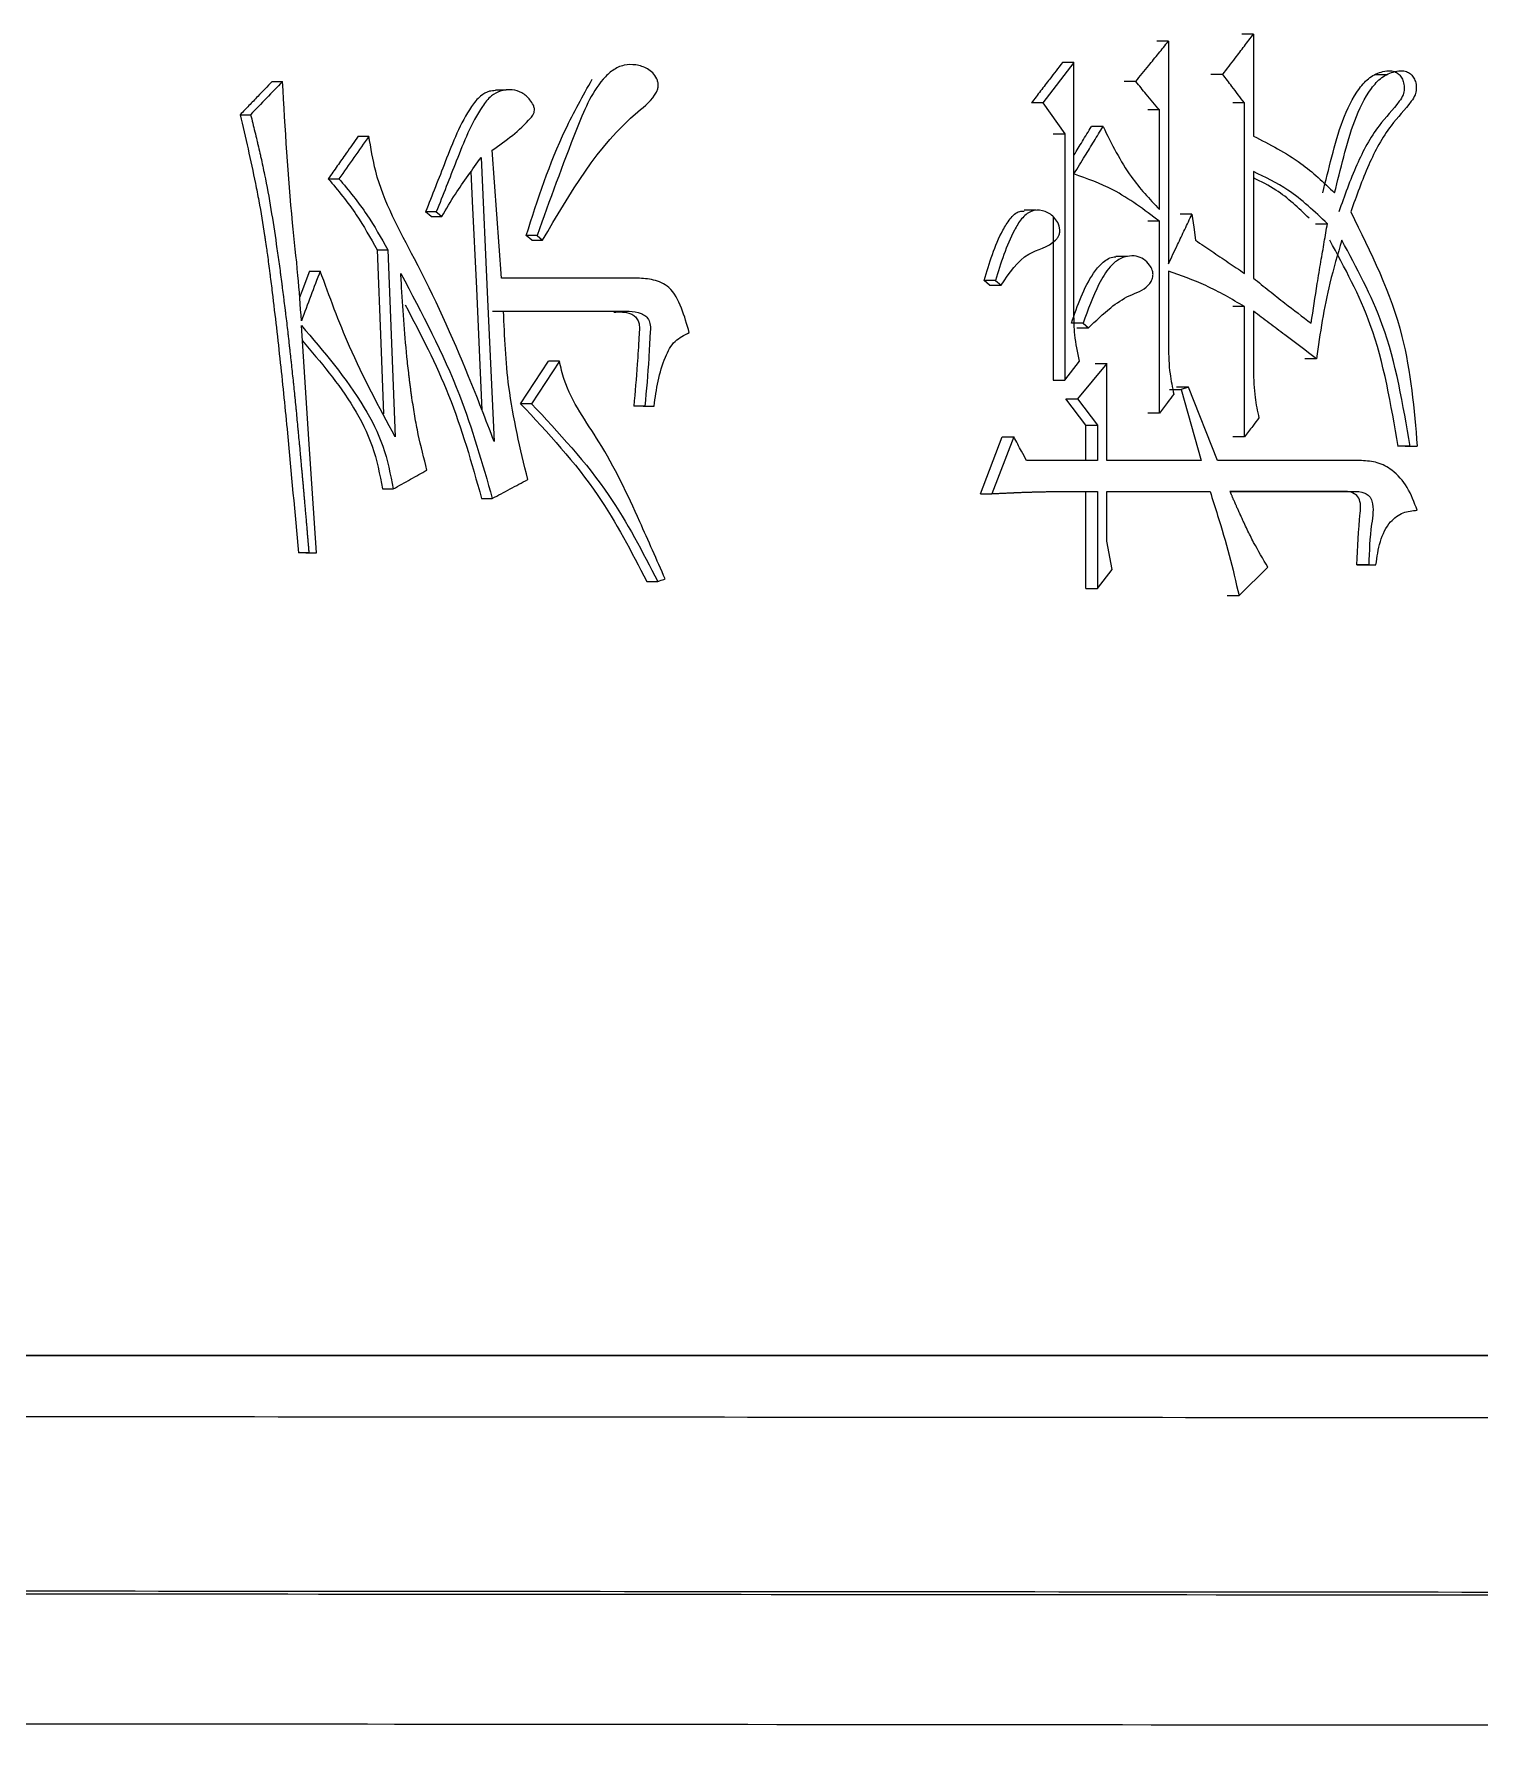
# Model space of a CAD drawing. Header units: millimetres. Extents: x 2371 to 4515, y 843 to 2359.
# Drawn here: x 3261.54 to 3268.14, y 1064.14 to 1071.95 of the extents above; entities that cross this region are included whole.
import ezdxf

# ---------------------------------------------------------------- set-up
doc = ezdxf.new("R2010")
doc.units = ezdxf.units.MM

msp = doc.modelspace()

# ---------------------------------------------------------------- linework, layer by layer
at = {"color": 7, "linetype": 'Continuous', "lineweight": 25}
for p, q in [((3266.7135, 1071.9128), (3266.6601, 1071.9128)), ((3266.7135, 1071.9128), (3266.7135, 1070.896)), ((3267.1018, 1071.9453), (3267.048, 1071.9453)), ((3267.1018, 1071.9453), (3267.1018, 1071.48)), ((3266.2822, 1071.8155), (3266.1408, 1071.6316)), ((3266.2822, 1071.8155), (3266.2293, 1071.8155)), ((3266.2822, 1071.307), (3266.2822, 1071.8155)), ((3262.6214, 1071.7289), (3262.6695, 1071.7289)), ((3266.5644, 1071.7289), (3266.5112, 1071.7289)), ((3266.9615, 1071.7614), (3266.9078, 1071.7614)), ((3267.7096, 1071.7602), (3267.6546, 1071.7602)), ((3263.6907, 1071.6902), (3263.6409, 1071.6902)), ((3262.4756, 1071.5774), (3262.5236, 1071.5774)), ((3266.1408, 1071.6316), (3266.0881, 1071.6316)), ((3266.1408, 1071.6316), (3266.2406, 1071.4909)), ((3266.6721, 1071.5991), (3266.6188, 1071.5991)), ((3266.6721, 1071.1448), (3266.6721, 1071.5991)), ((3267.0606, 1071.6316), (3267.0068, 1071.6316)), ((3267.0606, 1070.8527), (3267.0606, 1071.6316)), ((3266.1878, 1071.4909), (3266.2406, 1071.4909)), ((3266.2406, 1071.4909), (3266.2406, 1070.3659)), ((3266.4151, 1071.5234), (3266.3621, 1071.5234)), ((3263.0149, 1071.4801), (3263.0636, 1071.4801)), ((3263.6694, 1070.8311), (3263.6268, 1071.4152)), ((3262.8782, 1071.2854), (3262.9267, 1071.2854)), ((3266.2822, 1070.6688), (3266.2822, 1071.3069)), ((3267.1018, 1071.3179), (3267.1018, 1070.8311)), ((3263.3712, 1071.1339), (3263.3221, 1071.1339)), ((3263.3477, 1071.1123), (3263.3221, 1071.1339)), ((3263.3477, 1071.1123), (3263.3968, 1071.1123)), ((3266.1083, 1071.1413), (3266.0553, 1071.1413)), ((3266.1878, 1071.1115), (3266.1878, 1070.3659)), ((3266.8211, 1071.1232), (3266.7675, 1071.1231)), ((3263.831, 1071.0258), (3263.7813, 1071.0258)), ((3263.8068, 1071.0041), (3263.7813, 1071.0258)), ((3263.831, 1071.0258), (3263.8565, 1071.0041)), ((3266.6721, 1071.0906), (3266.6188, 1071.0906)), ((3266.6721, 1070.2145), (3266.6721, 1071.0906)), ((3267.3851, 1071.0799), (3267.4394, 1071.0799)), ((3263.1004, 1070.9609), (3263.1491, 1070.9609)), ((3263.1491, 1070.9609), (3263.1833, 1070.1064)), ((3263.8068, 1071.0041), (3263.8565, 1071.0041)), ((3262.7926, 1070.8634), (3262.841, 1070.8634)), ((3266.5265, 1070.9306), (3266.473, 1070.9306)), ((3266.7135, 1070.8635), (3266.7135, 1070.5174)), ((3264.289, 1070.8311), (3263.6694, 1070.8311)), ((3265.8968, 1070.7986), (3265.8718, 1070.8203)), ((3265.8968, 1070.7986), (3265.9492, 1070.7986)), ((3265.9241, 1070.8203), (3265.9492, 1070.7986)), ((3263.6284, 1070.6796), (3264.1457, 1070.6796)), ((3263.6779, 1070.6796), (3264.1958, 1070.6796)), ((3264.1457, 1070.6796), (3264.1958, 1070.6796)), ((3267.0606, 1070.7013), (3267.0068, 1070.7013)), ((3267.0606, 1070.1063), (3267.0606, 1070.7013)), ((3267.1018, 1070.6796), (3267.1018, 1070.4092)), ((3266.2957, 1070.604), (3266.3486, 1070.604)), ((3263.7558, 1070.2577), (3263.883, 1070.4522)), ((3263.9328, 1070.4522), (3263.8055, 1070.2577)), ((3263.9328, 1070.4522), (3263.883, 1070.4522)), ((3266.2406, 1070.3659), (3266.3071, 1070.4525)), ((3266.4317, 1070.4417), (3266.2988, 1070.2794)), ((3266.3787, 1070.4417), (3266.4317, 1070.4417)), ((3266.4317, 1069.9981), (3266.4317, 1070.4417)), ((3267.39, 1070.4633), (3267.3358, 1070.4633)), ((3266.1878, 1070.3659), (3266.2406, 1070.3659)), ((3266.718, 1070.3227), (3266.7714, 1070.3227)), ((3266.8045, 1070.3335), (3266.751, 1070.3335)), ((3266.8045, 1070.3335), (3266.7714, 1070.3227)), ((3266.7714, 1070.3227), (3266.8624, 1069.9982)), ((3266.9368, 1069.9982), (3266.8045, 1070.3335)), ((3263.8055, 1070.2577), (3263.7558, 1070.2577)), ((3264.3228, 1070.2469), (3264.2725, 1070.2469)), ((3264.3148, 1070.2469), (3264.2725, 1070.2469)), ((3264.3148, 1070.2469), (3264.3651, 1070.2469)), ((3266.2459, 1070.2794), (3266.2988, 1070.2794)), ((3266.3372, 1070.1604), (3266.2459, 1070.2794)), ((3266.2988, 1070.2794), (3266.3902, 1070.1604)), ((3266.3372, 1070.1604), (3266.3902, 1070.1604)), ((3266.3372, 1069.9981), (3266.3372, 1070.1604)), ((3266.3902, 1070.1604), (3266.3902, 1069.9981)), ((3266.6721, 1070.2145), (3266.6188, 1070.2145)), ((3265.8551, 1069.8467), (3265.955, 1070.1063)), ((3266.0075, 1070.1063), (3265.9075, 1069.8467)), ((3265.955, 1070.1063), (3266.0075, 1070.1063)), ((3267.0606, 1070.1063), (3267.0068, 1070.1063)), ((3267.8166, 1070.0631), (3267.7617, 1070.0631)), ((3267.7946, 1070.0631), (3267.8493, 1070.0631)), ((3267.8166, 1070.0631), (3267.8493, 1070.0631)), ((3266.3902, 1069.9981), (3266.0658, 1069.9981)), ((3266.8624, 1069.9982), (3266.4317, 1069.9981)), ((3267.5954, 1069.9982), (3266.9368, 1069.9982)), ((3263.126, 1069.8683), (3263.1748, 1069.8683)), ((3265.8551, 1069.8467), (3265.9075, 1069.8467)), ((3266.3372, 1069.414), (3266.3372, 1069.8575)), ((3266.3902, 1069.8575), (3266.3902, 1069.414)), ((3266.4317, 1069.8575), (3266.9037, 1069.8575)), ((3266.4317, 1069.6304), (3266.4317, 1069.8575)), ((3266.8501, 1069.8575), (3266.9037, 1069.8575)), ((3266.9946, 1069.8575), (3267.5544, 1069.8575)), ((3267.4999, 1069.8575), (3266.9946, 1069.8575)), ((3267.5001, 1069.8575), (3267.5546, 1069.8575)), ((3263.5775, 1069.8251), (3263.6269, 1069.8251)), ((3266.4566, 1069.5006), (3266.4317, 1069.6304)), ((3262.7896, 1069.5762), (3262.7413, 1069.5762)), ((3262.7756, 1069.5762), (3262.7413, 1069.5762)), ((3262.7756, 1069.5762), (3262.8239, 1069.5762)), ((3266.3902, 1069.414), (3266.4566, 1069.5006)), ((3267.0358, 1069.3816), (3267.1678, 1069.5114)), ((3267.6282, 1069.5222), (3267.5737, 1069.5222)), ((3267.6065, 1069.5222), (3267.661, 1069.5222)), ((3267.6282, 1069.5222), (3267.661, 1069.5222)), ((3264.3316, 1069.4464), (3264.382, 1069.4464)), ((3266.9821, 1069.3816), (3267.0358, 1069.3816))]:
    msp.add_line(p, q, dxfattribs=at)
at = {"color": 7, "linetype": 'Continuous', "lineweight": 25, "flags": 128}
for points in [[(3263.5757, 1071.3827), (3263.6055, 1070.7339), (3263.6353, 1070.085)], [(3263.5294, 1071.3179), (3263.5356, 1071.183), (3263.5539, 1070.7836), (3263.5699, 1070.4343), (3263.5794, 1070.2278)], [(3263.3712, 1071.1339), (3263.384, 1071.1231), (3263.3968, 1071.1123)], [(3266.8211, 1071.1232), (3266.8293, 1071.0637), (3266.8376, 1071.0042)], [(3263.1004, 1070.9609), (3263.1174, 1070.5336), (3263.1303, 1070.2117)], [(3262.7926, 1070.8634), (3262.7577, 1070.7706), (3262.7471, 1070.7427)], [(3265.9241, 1070.8203), (3265.9044, 1070.8203), (3265.8881, 1070.8203), (3265.8718, 1070.8203)], [(3266.3237, 1070.6256), (3266.3044, 1070.6256), (3266.2876, 1070.6256), (3266.2708, 1070.6256)], [(3266.3237, 1070.6256), (3266.3362, 1070.6148), (3266.3486, 1070.604)], [(3262.8239, 1069.5762), (3262.7896, 1070.0955), (3262.7553, 1070.6147)], [(3266.3372, 1069.414), (3266.3504, 1069.414), (3266.3637, 1069.414), (3266.3902, 1069.414)]]:
    msp.add_lwpolyline(points, dxfattribs=at)
at = {"color": 7, "linetype": 'Continuous', "lineweight": 25}
for points, knots in [([(3266.5644, 1071.7289), (3266.5841, 1071.7532), (3266.6188, 1071.796), (3266.6685, 1071.8573), (3266.6985, 1071.8943), (3266.7135, 1071.9128)], [0, 0, 0, 0, 0.396526, 0.698263, 1, 1, 1, 1]), ([(3266.9615, 1071.7614), (3266.9806, 1071.7863), (3267.0135, 1071.8295), (3267.0603, 1071.8908), (3267.088, 1071.9271), (3267.1018, 1071.9453)], [0, 0, 0, 0, 0.407195, 0.703597, 1, 1, 1, 1]), ([(3263.8565, 1071.0041), (3263.9818, 1071.2199), (3264.1286, 1071.4726), (3264.3607, 1071.6456), (3264.3827, 1071.6948), (3264.3854, 1071.7109), (3264.3833, 1071.7271), (3264.3757, 1071.7476), (3264.3602, 1071.7697), (3264.3281, 1071.7933), (3264.2831, 1071.8074), (3264.2274, 1071.8069), (3264.1748, 1071.7828), (3264.0861, 1071.696), (3263.9766, 1071.4299), (3263.8889, 1071.1867), (3263.831, 1071.0258)], [0, 0, 0, 0, 0.369973, 0.433396, 0.441379, 0.448953, 0.456564, 0.46449, 0.480827, 0.49655, 0.526966, 0.55702, 0.587567, 0.618801, 0.747888, 1, 1, 1, 1]), ([(3266.2293, 1071.8155), (3266.2102, 1071.7905), (3266.177, 1071.7473), (3266.13, 1071.686), (3266.1021, 1071.6497), (3266.0881, 1071.6316)], [0, 0, 0, 0, 0.407433, 0.703716, 1, 1, 1, 1]), ([(3262.6214, 1071.7289), (3262.5996, 1071.7062), (3262.5644, 1071.6696), (3262.5158, 1071.6192), (3262.489, 1071.5913), (3262.4756, 1071.5774)], [0, 0, 0, 0, 0.449138, 0.724569, 1, 1, 1, 1]), ([(3262.6695, 1071.7289), (3262.6452, 1071.7036), (3262.5966, 1071.6532), (3262.5479, 1071.6027), (3262.5236, 1071.5774)], [0, 0, 0, 0, 0.5, 1, 1, 1, 1]), ([(3262.7553, 1070.6363), (3262.7505, 1070.7055), (3262.74, 1070.8552), (3262.6985, 1071.2179), (3262.6817, 1071.5137), (3262.6695, 1071.7289)], [0, 0, 0, 0, 0.189811, 0.410522, 1, 1, 1, 1]), ([(3263.7813, 1071.0258), (3263.8347, 1071.1909), (3263.9155, 1071.4405), (3264.0404, 1071.6638), (3264.0827, 1071.7393)], [0, 0, 0, 0, 0.6614, 1, 1, 1, 1]), ([(3266.6721, 1071.5991), (3266.6621, 1071.6111), (3266.6422, 1071.6352), (3266.6063, 1071.6784), (3266.5804, 1071.7097), (3266.5644, 1071.7289)], [0, 0, 0, 0, 0.277776, 0.555554, 1, 1, 1, 1]), ([(3267.0606, 1071.6316), (3267.0511, 1071.644), (3267.032, 1071.669), (3266.999, 1071.7123), (3266.9755, 1071.7431), (3266.9615, 1071.7614)], [0, 0, 0, 0, 0.2884326, 0.5768652, 1, 1, 1, 1]), ([(3267.4179, 1071.2205), (3267.4315, 1071.2751), (3267.4726, 1071.4399), (3267.5283, 1071.6352), (3267.6309, 1071.7515), (3267.6829, 1071.7742), (3267.7237, 1071.7795), (3267.7494, 1071.7745), (3267.7676, 1071.7626), (3267.7802, 1071.745), (3267.7888, 1071.7221), (3267.7918, 1071.6951), (3267.7854, 1071.6647), (3267.7464, 1071.6066), (3267.6585, 1071.5194), (3267.5664, 1071.3448), (3267.5172, 1071.2062), (3267.4916, 1071.1339)], [0, 0, 0, 0, 0.113914, 0.343514, 0.39365, 0.444093, 0.471622, 0.490424, 0.505143, 0.519852, 0.535775, 0.554403, 0.572991, 0.596467, 0.700314, 0.843728, 1, 1, 1, 1]), ([(3267.4722, 1071.2205), (3267.4859, 1071.2751), (3267.527, 1071.4398), (3267.5828, 1071.6352), (3267.6856, 1071.7515), (3267.7377, 1071.7742), (3267.7785, 1071.7795), (3267.8043, 1071.7745), (3267.8225, 1071.7626), (3267.8351, 1071.7449), (3267.8437, 1071.7221), (3267.8467, 1071.695), (3267.8402, 1071.6646), (3267.8012, 1071.6065), (3267.7132, 1071.5194), (3267.6209, 1071.3448), (3267.5717, 1071.2061), (3267.5461, 1071.1339)], [0, 0, 0, 0, 0.113866, 0.34337, 0.39359, 0.444116, 0.471653, 0.490478, 0.50521, 0.519932, 0.535866, 0.554481, 0.573032, 0.596509, 0.70042, 0.843829, 1, 1, 1, 1]), ([(3263.6412, 1071.6875), (3263.6318, 1071.6871), (3263.6077, 1071.6859), (3263.5673, 1071.662), (3263.4882, 1071.5602), (3263.4165, 1071.3727), (3263.3521, 1071.2098), (3263.3221, 1071.1339)], [0, 0, 0, 0, 0.046767, 0.120081, 0.219008, 0.636057, 1, 1, 1, 1]), ([(3263.6268, 1071.4152), (3263.689, 1071.4592), (3263.7563, 1071.5068), (3263.8133, 1071.5764), (3263.819, 1071.5914), (3263.8195, 1071.6063), (3263.8131, 1071.6256), (3263.795, 1071.6521), (3263.7632, 1071.6803), (3263.7148, 1071.6943), (3263.666, 1071.6887), (3263.617, 1071.663), (3263.5383, 1071.5604), (3263.4662, 1071.3742), (3263.4016, 1071.211), (3263.3712, 1071.1339)], [0, 0, 0, 0, 0.213502, 0.231462, 0.243028, 0.25469, 0.268683, 0.294821, 0.340397, 0.384399, 0.438731, 0.48193, 0.539954, 0.7829, 1, 1, 1, 1]), ([(3262.4756, 1071.5774), (3262.4877, 1071.5253), (3262.5119, 1071.421), (3262.5403, 1071.2901), (3262.5661, 1071.1584), (3262.5804, 1071.0723), (3262.5913, 1070.9991), (3262.5951, 1070.9725), (3262.5998, 1070.9392), (3262.6043, 1070.9059), (3262.6086, 1070.8726), (3262.6146, 1070.8258), (3262.6254, 1070.7391), (3262.6412, 1070.6054), (3262.6649, 1070.3913), (3262.6995, 1070.0484), (3262.7251, 1069.7587), (3262.7413, 1069.5762)], [0, 0, 0, 0, 0.079845, 0.159695, 0.199619, 0.27948, 0.28946, 0.309422, 0.319402, 0.339364, 0.359325, 0.369306, 0.409228, 0.489074, 0.56892, 0.728614, 1, 1, 1, 1]), ([(3262.5236, 1071.5774), (3262.53, 1071.5515), (3262.5395, 1071.5125), (3262.5505, 1071.467), (3262.5582, 1071.4345), (3262.5643, 1071.4084), (3262.5746, 1071.3627), (3262.6042, 1071.2251), (3262.6275, 1071.0789), (3262.6465, 1070.9457), (3262.6521, 1070.9058), (3262.6567, 1070.8724), (3262.6612, 1070.8391), (3262.6647, 1070.8125), (3262.669, 1070.7791), (3262.6724, 1070.7524), (3262.6766, 1070.719), (3262.6799, 1070.6923), (3262.684, 1070.6589), (3262.688, 1070.6255), (3262.6919, 1070.5921), (3262.6957, 1070.5587), (3262.6988, 1070.5319), (3262.7025, 1070.4985), (3262.7055, 1070.4717), (3262.7091, 1070.4383), (3262.7127, 1070.4048), (3262.7162, 1070.3714), (3262.7197, 1070.3379), (3262.7225, 1070.3111), (3262.7258, 1070.2776), (3262.7285, 1070.2508), (3262.7318, 1070.2173), (3262.7351, 1070.1838), (3262.7383, 1070.1503), (3262.7415, 1070.1168), (3262.744, 1070.0899), (3262.7472, 1070.0564), (3262.7497, 1070.0296), (3262.7527, 1069.9961), (3262.7552, 1069.9692), (3262.7573, 1069.9458), (3262.7588, 1069.929), (3262.7603, 1069.9122), (3262.7618, 1069.8955), (3262.7633, 1069.8787), (3262.7645, 1069.8653), (3262.766, 1069.8485), (3262.7672, 1069.8351), (3262.7686, 1069.8183), (3262.7701, 1069.8015), (3262.7716, 1069.7848), (3262.773, 1069.768), (3262.7742, 1069.7546), (3262.7757, 1069.7378), (3262.7768, 1069.7244), (3262.778, 1069.7109), (3262.7789, 1069.7009), (3262.7797, 1069.6908), (3262.7805, 1069.6824), (3262.7812, 1069.674), (3262.7819, 1069.6657), (3262.7826, 1069.6573), (3262.7834, 1069.6489), (3262.7839, 1069.6422), (3262.7847, 1069.6338), (3262.7852, 1069.6271), (3262.786, 1069.6187), (3262.7867, 1069.6103), (3262.7874, 1069.6019), (3262.7881, 1069.5937), (3262.7888, 1069.5857), (3262.7893, 1069.5794), (3262.7896, 1069.5762)], [0, 0, 0, 0, 0.039919, 0.059879, 0.069858, 0.089818, 0.099798, 0.139719, 0.299508, 0.319468, 0.339427, 0.359387, 0.369367, 0.389326, 0.399306, 0.419265, 0.429245, 0.449205, 0.459184, 0.479144, 0.499103, 0.509083, 0.529043, 0.539022, 0.558982, 0.568962, 0.588921, 0.608881, 0.61886, 0.63882, 0.648799, 0.668759, 0.678739, 0.698698, 0.718658, 0.728637, 0.748597, 0.758577, 0.778536, 0.788516, 0.808475, 0.818455, 0.823445, 0.833425, 0.843404, 0.848394, 0.858374, 0.863364, 0.873344, 0.878333, 0.888313, 0.898293, 0.903283, 0.913263, 0.918252, 0.928232, 0.933222, 0.938212, 0.943202, 0.948192, 0.950687, 0.955676, 0.960666, 0.963161, 0.968151, 0.970646, 0.975636, 0.978131, 0.983121, 0.988111, 0.990605, 0.995303, 1, 1, 1, 1]), ([(3266.2821, 1071.307), (3266.2989, 1071.3342), (3266.3294, 1071.3839), (3266.3738, 1071.4561), (3266.4013, 1071.501), (3266.4151, 1071.5234)], [0, 0, 0, 0, 0.377948, 0.688974, 1, 1, 1, 1]), ([(3266.2822, 1071.3931), (3266.295, 1071.4141), (3266.3217, 1071.4575), (3266.3483, 1071.501), (3266.3621, 1071.5234)], [0, 0, 0, 0, 0.483308, 1, 1, 1, 1]), ([(3266.4151, 1071.5234), (3266.4545, 1071.4439), (3266.5246, 1071.3025), (3266.6272, 1071.1928), (3266.6721, 1071.1448)], [0, 0, 0, 0, 0.562196, 1, 1, 1, 1]), ([(3263.0149, 1071.4801), (3262.9965, 1071.4538), (3262.9645, 1071.4082), (3262.9189, 1071.3434), (3262.8918, 1071.3047), (3262.8782, 1071.2854)], [0, 0, 0, 0, 0.404436, 0.702218, 1, 1, 1, 1]), ([(3263.0636, 1071.4801), (3263.0408, 1071.4476), (3262.9952, 1071.3827), (3262.9495, 1071.3178), (3262.9267, 1071.2854)], [0, 0, 0, 0, 0.5, 1, 1, 1, 1]), ([(3263.6353, 1070.085), (3263.5971, 1070.1846), (3263.4877, 1070.4697), (3263.3025, 1070.8757), (3263.1047, 1071.224), (3263.0723, 1071.4258), (3263.0636, 1071.4801)], [0, 0, 0, 0, 0.2109888, 0.6039309, 0.8934821, 1, 1, 1, 1]), ([(3267.1018, 1071.48), (3267.1759, 1071.4425), (3267.3092, 1071.375), (3267.4221, 1071.2679), (3267.4722, 1071.2204)], [0, 0, 0, 0, 0.556253, 1, 1, 1, 1]), ([(3263.3968, 1071.1123), (3263.4168, 1071.147), (3263.4541, 1071.2115), (3263.5162, 1071.2997), (3263.5559, 1071.3551), (3263.5757, 1071.3827)], [0, 0, 0, 0, 0.3670274, 0.6834212, 1, 1, 1, 1]), ([(3262.8782, 1071.2854), (3262.9225, 1071.2318), (3263.0054, 1071.1314), (3263.0702, 1071.0151), (3263.1004, 1070.9609)], [0, 0, 0, 0, 0.534152, 1, 1, 1, 1]), ([(3262.9267, 1071.2854), (3262.971, 1071.2318), (3263.054, 1071.1314), (3263.1189, 1071.0151), (3263.1491, 1070.9609)], [0, 0, 0, 0, 0.534115, 1, 1, 1, 1]), ([(3266.6721, 1071.0906), (3266.6033, 1071.1428), (3266.4814, 1071.2354), (3266.3426, 1071.2852), (3266.2822, 1071.3069)], [0, 0, 0, 0, 0.564258, 1, 1, 1, 1]), ([(3267.4394, 1071.0799), (3267.3811, 1071.1352), (3267.2778, 1071.2332), (3267.1553, 1071.2922), (3267.1018, 1071.3179)], [0, 0, 0, 0, 0.563785, 1, 1, 1, 1]), ([(3267.3562, 1071.1044), (3267.3075, 1071.1512), (3267.2294, 1071.2263), (3267.1367, 1071.2717), (3267.1018, 1071.2887)], [0, 0, 0, 0, 0.623667, 1, 1, 1, 1]), ([(3265.8718, 1070.8203), (3265.8959, 1070.9004), (3265.9262, 1071.0011), (3265.9882, 1071.1015), (3266.0233, 1071.1377), (3266.048, 1071.1372), (3266.055, 1071.1371)], [0, 0, 0, 0, 0.6257746, 0.7857745, 0.9395829, 1, 1, 1, 1]), ([(3265.9492, 1070.7986), (3265.9866, 1070.8545), (3266.0527, 1070.9533), (3266.1693, 1070.9716), (3266.2085, 1071.0156), (3266.2156, 1071.0291), (3266.2183, 1071.0449), (3266.2159, 1071.0669), (3266.206, 1071.0924), (3266.1801, 1071.1224), (3266.1392, 1071.1434), (3266.0847, 1071.1417), (3266.0406, 1071.1027), (3265.9788, 1070.9997), (3265.9484, 1070.8998), (3265.9241, 1070.8203)], [0, 0, 0, 0, 0.207477, 0.366822, 0.383118, 0.39879, 0.41441, 0.430881, 0.46509, 0.497024, 0.558703, 0.619218, 0.681584, 0.746434, 1, 1, 1, 1]), ([(3266.7135, 1070.896), (3266.7274, 1070.9254), (3266.7523, 1070.9779), (3266.7882, 1071.0536), (3266.8101, 1071.1), (3266.8211, 1071.1232)], [0, 0, 0, 0, 0.387874, 0.693937, 1, 1, 1, 1]), ([(3267.546, 1071.1339), (3267.6375, 1070.9493), (3267.8023, 1070.6168), (3267.8349, 1070.2336), (3267.8493, 1070.0631)], [0, 0, 0, 0, 0.554855, 1, 1, 1, 1]), ([(3267.3654, 1070.6256), (3267.3743, 1070.6859), (3267.3882, 1070.7797), (3267.4091, 1070.9031), (3267.4246, 1070.9942), (3267.4346, 1071.0521), (3267.4394, 1071.0799)], [0, 0, 0, 0, 0.397437, 0.617017, 0.815711, 1, 1, 1, 1]), ([(3266.8376, 1071.0042), (3266.8623, 1070.9874), (3266.9118, 1070.9538), (3266.9861, 1070.9033), (3267.0358, 1070.8696), (3267.0606, 1070.8527)], [0, 0, 0, 0, 0.331513, 0.665756, 1, 1, 1, 1]), ([(3267.5051, 1071.0041), (3267.486, 1070.9394), (3267.4505, 1070.8192), (3267.4137, 1070.6378), (3267.3979, 1070.5216), (3267.39, 1070.4633)], [0, 0, 0, 0, 0.368096, 0.683267, 1, 1, 1, 1]), ([(3267.7617, 1070.063), (3267.73, 1070.2534), (3267.6738, 1070.5905), (3267.5183, 1070.8787), (3267.4506, 1071.0041)], [0, 0, 0, 0, 0.56483, 1, 1, 1, 1]), ([(3267.8166, 1070.063), (3267.7848, 1070.2535), (3267.7285, 1070.5906), (3267.5728, 1070.8787), (3267.5051, 1071.0041)], [0, 0, 0, 0, 0.564773, 1, 1, 1, 1]), ([(3262.841, 1070.8634), (3262.8267, 1070.8255), (3262.7982, 1070.7499), (3262.7696, 1070.6742), (3262.7553, 1070.6363)], [0, 0, 0, 0, 0.5, 1, 1, 1, 1]), ([(3263.1833, 1070.1064), (3263.1104, 1070.2421), (3262.9798, 1070.4848), (3262.8835, 1070.7475), (3262.841, 1070.8634)], [0, 0, 0, 0, 0.558985, 1, 1, 1, 1]), ([(3266.2708, 1070.6256), (3266.2985, 1070.7066), (3266.3331, 1070.8082), (3266.4084, 1070.9009), (3266.4458, 1070.9269), (3266.4684, 1070.9279), (3266.4732, 1070.9281)], [0, 0, 0, 0, 0.639268, 0.801158, 0.95821, 1, 1, 1, 1]), ([(3266.3486, 1070.604), (3266.3818, 1070.6359), (3266.44, 1070.6919), (3266.532, 1070.7557), (3266.605, 1070.7751), (3266.6347, 1070.8155), (3266.6423, 1070.8341), (3266.6438, 1070.8525), (3266.6393, 1070.8716), (3266.6257, 1070.8952), (3266.6014, 1070.9192), (3266.5655, 1070.9341), (3266.5255, 1070.9328), (3266.4835, 1070.9169), (3266.4357, 1070.8759), (3266.3793, 1070.7765), (3266.346, 1070.6859), (3266.3237, 1070.6256)], [0, 0, 0, 0, 0.148754, 0.260728, 0.372296, 0.394322, 0.416456, 0.432197, 0.447933, 0.473769, 0.515229, 0.556405, 0.603707, 0.651901, 0.70837, 0.805731, 1, 1, 1, 1]), ([(3267.0606, 1070.7013), (3267.0317, 1070.7182), (3266.9738, 1070.7522), (3266.8596, 1070.8114), (3266.771, 1070.843), (3266.7135, 1070.8635)], [0, 0, 0, 0, 0.2594794, 0.5190273, 1, 1, 1, 1]), ([(3263.209, 1070.8527), (3263.3053, 1070.6711), (3263.4779, 1070.346), (3263.5813, 1069.9847), (3263.6269, 1069.8251)], [0, 0, 0, 0, 0.558287, 1, 1, 1, 1]), ([(3263.3285, 1069.9549), (3263.3145, 1070.009), (3263.2935, 1070.0901), (3263.2728, 1070.2004), (3263.2636, 1070.2594), (3263.2585, 1070.2942), (3263.2573, 1070.3029), (3263.256, 1070.3116), (3263.2548, 1070.3203), (3263.2534, 1070.3307), (3263.252, 1070.3412), (3263.2507, 1070.3516), (3263.2496, 1070.3604), (3263.248, 1070.3726), (3263.2437, 1070.4092), (3263.2277, 1070.5562), (3263.2176, 1070.7113), (3263.2098, 1070.8383), (3263.209, 1070.8527)], [0, 0, 0, 0, 0.185843, 0.278745, 0.371654, 0.383266, 0.394877, 0.400683, 0.412294, 0.423905, 0.435517, 0.447128, 0.458739, 0.464545, 0.487768, 0.580663, 0.952366, 1, 1, 1, 1]), ([(3264.5258, 1070.5823), (3264.5152, 1070.6198), (3264.4944, 1070.6938), (3264.445, 1070.7916), (3264.3635, 1070.8273), (3264.3138, 1070.8298), (3264.289, 1070.8311)], [0, 0, 0, 0, 0.292586, 0.576009, 0.788989, 1, 1, 1, 1]), ([(3267.1018, 1070.8311), (3267.1256, 1070.8118), (3267.1731, 1070.7734), (3267.2607, 1070.7042), (3267.3251, 1070.6558), (3267.3654, 1070.6256)], [0, 0, 0, 0, 0.273449, 0.546904, 1, 1, 1, 1]), ([(3263.2288, 1070.7097), (3263.2996, 1070.5744), (3263.4458, 1070.2952), (3263.5327, 1069.9851), (3263.5775, 1069.8251)], [0, 0, 0, 0, 0.4841503, 1, 1, 1, 1]), ([(3263.7885, 1069.9116), (3263.7547, 1070.0519), (3263.6942, 1070.3037), (3263.6829, 1070.5643), (3263.6779, 1070.6796)], [0, 0, 0, 0, 0.5575045, 1, 1, 1, 1]), ([(3264.1809, 1070.6761), (3264.2075, 1070.6772), (3264.2409, 1070.6786), (3264.2773, 1070.6589), (3264.2904, 1070.642), (3264.2985, 1070.6196), (3264.2983, 1070.5928), (3264.2945, 1070.5318), (3264.2878, 1070.4157), (3264.2783, 1070.3106), (3264.2725, 1070.2469)], [0, 0, 0, 0, 0.169449, 0.212676, 0.256423, 0.294115, 0.346559, 0.405106, 0.639507, 1, 1, 1, 1]), ([(3264.1958, 1070.6796), (3264.2336, 1070.6814), (3264.2792, 1070.6835), (3264.3284, 1070.659), (3264.3441, 1070.6371), (3264.35, 1070.609), (3264.3449, 1070.5516), (3264.3406, 1070.4307), (3264.3299, 1070.3198), (3264.3228, 1070.2469)], [0, 0, 0, 0, 0.223755, 0.270136, 0.317505, 0.366522, 0.417299, 0.617412, 1, 1, 1, 1]), ([(3266.3071, 1070.4525), (3266.2988, 1070.4922), (3266.2841, 1070.5634), (3266.2827, 1070.6365), (3266.2822, 1070.6688)], [0, 0, 0, 0, 0.558836, 1, 1, 1, 1]), ([(3267.39, 1070.4633), (3267.3417, 1070.4996), (3267.2695, 1070.5539), (3267.1734, 1070.626), (3267.1257, 1070.6618), (3267.1018, 1070.6796)], [0, 0, 0, 0, 0.503826, 0.751913, 1, 1, 1, 1]), ([(3262.7553, 1070.6147), (3262.8575, 1070.4958), (3263.0008, 1070.329), (3263.1357, 1070.0667), (3263.1617, 1069.9346), (3263.1748, 1069.8683)], [0, 0, 0, 0, 0.552374, 0.77511, 1, 1, 1, 1]), ([(3264.3651, 1070.2469), (3264.3761, 1070.3235), (3264.3913, 1070.4293), (3264.456, 1070.5485), (3264.5029, 1070.5712), (3264.5258, 1070.5823)], [0, 0, 0, 0, 0.572733, 0.791395, 1, 1, 1, 1]), ([(3262.7599, 1070.5455), (3262.8428, 1070.4482), (3262.9667, 1070.3029), (3263.0868, 1070.0665), (3263.1129, 1069.9346), (3263.126, 1069.8683)], [0, 0, 0, 0, 0.501488, 0.749519, 1, 1, 1, 1]), ([(3266.7135, 1070.5174), (3266.7145, 1070.4763), (3266.7163, 1070.4031), (3266.7316, 1070.3322), (3266.7383, 1070.301)], [0, 0, 0, 0, 0.5610721, 1, 1, 1, 1]), ([(3264.4159, 1069.4573), (3264.3776, 1069.5447), (3264.284, 1069.7582), (3264.1394, 1070.0667), (3263.9724, 1070.2861), (3263.9396, 1070.4237), (3263.9328, 1070.4522)], [0, 0, 0, 0, 0.257127, 0.627551, 0.922763, 1, 1, 1, 1]), ([(3267.1018, 1070.4092), (3267.1028, 1070.3681), (3267.1046, 1070.2949), (3267.1199, 1070.224), (3267.1266, 1070.1929)], [0, 0, 0, 0, 0.561072, 1, 1, 1, 1]), ([(3263.7558, 1070.2577), (3263.8805, 1070.1245), (3264.1053, 1069.8842), (3264.2619, 1069.5813), (3264.3316, 1069.4464)], [0, 0, 0, 0, 0.554524, 1, 1, 1, 1]), ([(3263.8055, 1070.2577), (3263.9303, 1070.1245), (3264.1554, 1069.8843), (3264.3122, 1069.5813), (3264.382, 1069.4464)], [0, 0, 0, 0, 0.554583, 1, 1, 1, 1]), ([(3264.3228, 1070.2469), (3264.3276, 1070.2469), (3264.3355, 1070.2469), (3264.3465, 1070.2469), (3264.3558, 1070.2469), (3264.362, 1070.2469), (3264.3651, 1070.2469)], [0, 0, 0, 0, 0.34, 0.56, 0.78, 1, 1, 1, 1]), ([(3266.7383, 1070.301), (3266.7289, 1070.2887), (3266.7131, 1070.2681), (3266.6911, 1070.2392), (3266.6784, 1070.2227), (3266.6721, 1070.2145)], [0, 0, 0, 0, 0.428361, 0.714181, 1, 1, 1, 1]), ([(3267.1266, 1070.1929), (3267.1171, 1070.1805), (3267.1014, 1070.1599), (3267.0795, 1070.1311), (3267.0669, 1070.1146), (3267.0606, 1070.1063)], [0, 0, 0, 0, 0.428361, 0.714181, 1, 1, 1, 1]), ([(3266.0658, 1069.9981), (3266.0583, 1070.0122), (3266.0447, 1070.0373), (3266.0253, 1070.0734), (3266.0134, 1070.0953), (3266.0075, 1070.1063)], [0, 0, 0, 0, 0.39045, 0.695224, 1, 1, 1, 1]), ([(3263.1748, 1069.8683), (3263.188, 1069.8757), (3263.2143, 1069.8906), (3263.2656, 1069.9194), (3263.3036, 1069.9408), (3263.3285, 1069.9549)], [0, 0, 0, 0, 0.257188, 0.514375, 1, 1, 1, 1]), ([(3267.8494, 1069.771), (3267.8359, 1069.8071), (3267.8092, 1069.8781), (3267.743, 1069.9536), (3267.6682, 1069.9932), (3267.6196, 1069.9965), (3267.5954, 1069.9982)], [0, 0, 0, 0, 0.291064, 0.572494, 0.787521, 1, 1, 1, 1]), ([(3265.9075, 1069.8467), (3265.9106, 1069.8469), (3265.9167, 1069.8472), (3265.926, 1069.8476), (3265.9353, 1069.8481), (3265.943, 1069.8484), (3265.9507, 1069.8488), (3265.9569, 1069.8491), (3265.9646, 1069.8495), (3265.9723, 1069.8498), (3265.9816, 1069.8503), (3265.9893, 1069.8506), (3265.997, 1069.851), (3266.0032, 1069.8513), (3266.0109, 1069.8516), (3266.0171, 1069.8519), (3266.0248, 1069.8522), (3266.0325, 1069.8525), (3266.0418, 1069.8529), (3266.0495, 1069.8531), (3266.0572, 1069.8534), (3266.0634, 1069.8536), (3266.0711, 1069.8539), (3266.0788, 1069.8542), (3266.0865, 1069.8544), (3266.0943, 1069.8546), (3266.102, 1069.8549), (3266.1097, 1069.8551), (3266.1174, 1069.8553), (3266.1236, 1069.8554), (3266.1313, 1069.8556), (3266.139, 1069.8558), (3266.1467, 1069.8559), (3266.1544, 1069.8561), (3266.1621, 1069.8562), (3266.1698, 1069.8563), (3266.1775, 1069.8564), (3266.1837, 1069.8565), (3266.1914, 1069.8566), (3266.1991, 1069.8567), (3266.2068, 1069.8568), (3266.2145, 1069.8569), (3266.2223, 1069.857), (3266.23, 1069.8571), (3266.2377, 1069.8571), (3266.2454, 1069.8572), (3266.2531, 1069.8572), (3266.2608, 1069.8573), (3266.2669, 1069.8573), (3266.2746, 1069.8573), (3266.2824, 1069.8574), (3266.2901, 1069.8574), (3266.2978, 1069.8574), (3266.3055, 1069.8574), (3266.3132, 1069.8575), (3266.3209, 1069.8575), (3266.327, 1069.8575), (3266.3347, 1069.8575), (3266.3424, 1069.8575), (3266.3501, 1069.8575), (3266.3578, 1069.8575), (3266.3655, 1069.8575), (3266.3732, 1069.8575), (3266.3814, 1069.8575), (3266.3866, 1069.8575), (3266.3902, 1069.8575)], [0, 0, 0, 0, 0.019168, 0.038335, 0.057502, 0.07667, 0.086254, 0.105421, 0.115005, 0.134172, 0.15334, 0.172507, 0.182091, 0.201259, 0.210842, 0.23001, 0.239594, 0.258761, 0.277929, 0.297096, 0.30668, 0.325847, 0.335431, 0.354599, 0.373766, 0.38335, 0.402517, 0.421685, 0.431268, 0.450436, 0.46002, 0.479187, 0.498355, 0.507938, 0.527106, 0.546273, 0.555857, 0.575025, 0.584608, 0.603776, 0.622943, 0.632527, 0.651695, 0.670862, 0.680446, 0.699613, 0.718781, 0.728365, 0.747532, 0.757116, 0.776283, 0.795451, 0.805034, 0.824202, 0.843369, 0.852953, 0.872121, 0.881704, 0.900872, 0.920039, 0.929623, 0.948791, 0.967958, 0.977542, 1, 1, 1, 1]), ([(3266.9037, 1069.8575), (3266.9153, 1069.8208), (3266.9458, 1069.7243), (3266.9928, 1069.5666), (3267.0215, 1069.4433), (3267.0358, 1069.3816)], [0, 0, 0, 0, 0.234581, 0.616855, 1, 1, 1, 1]), ([(3267.1678, 1069.5114), (3267.1454, 1069.5486), (3267.1117, 1069.6045), (3267.0779, 1069.6737), (3267.0613, 1069.7085), (3267.0537, 1069.7248), (3267.0497, 1069.7336), (3267.0474, 1069.7386), (3267.0445, 1069.7449), (3267.0422, 1069.7499), (3267.0394, 1069.7562), (3267.0371, 1069.7612), (3267.0348, 1069.7663), (3267.0326, 1069.7713), (3267.0303, 1069.7764), (3267.0275, 1069.7827), (3267.0253, 1069.7877), (3267.0225, 1069.794), (3267.0202, 1069.7991), (3267.0174, 1069.8054), (3267.0152, 1069.8105), (3267.0124, 1069.8168), (3267.0102, 1069.8219), (3267.0074, 1069.8282), (3267.0052, 1069.8333), (3267.0024, 1069.8396), (3267.0002, 1069.8447), (3266.9974, 1069.8511), (3266.9957, 1069.8549), (3266.9946, 1069.8575)], [0, 0, 0, 0, 0.340494, 0.510588, 0.595628, 0.638147, 0.648777, 0.670037, 0.680666, 0.701926, 0.712556, 0.733815, 0.744445, 0.755075, 0.776334, 0.786964, 0.808224, 0.818854, 0.840113, 0.850743, 0.872003, 0.882632, 0.903892, 0.914522, 0.935781, 0.946411, 0.967671, 0.9783, 1, 1, 1, 1]), ([(3267.5736, 1069.5222), (3267.5774, 1069.6012), (3267.5817, 1069.6921), (3267.5924, 1069.7934), (3267.5851, 1069.8279), (3267.5521, 1069.8579), (3267.5214, 1069.8577), (3267.4999, 1069.8575)], [0, 0, 0, 0, 0.575027, 0.661027, 0.741894, 0.819512, 1, 1, 1, 1]), ([(3267.5544, 1069.8575), (3267.5735, 1069.8572), (3267.6003, 1069.8567), (3267.6319, 1069.8376), (3267.6546, 1069.7893), (3267.6336, 1069.679), (3267.6303, 1069.5835), (3267.6282, 1069.5222)], [0, 0, 0, 0, 0.1639717, 0.2288935, 0.2960625, 0.5477733, 1, 1, 1, 1]), ([(3267.661, 1069.5222), (3267.6659, 1069.5582), (3267.6754, 1069.629), (3267.718, 1069.7174), (3267.7833, 1069.7652), (3267.8275, 1069.7691), (3267.8494, 1069.771)], [0, 0, 0, 0, 0.2926241, 0.5766901, 0.7904269, 1, 1, 1, 1]), ([(3262.7896, 1069.5762), (3262.7935, 1069.5762), (3262.7999, 1069.5762), (3262.8088, 1069.5762), (3262.8164, 1069.5762), (3262.8214, 1069.5762), (3262.8239, 1069.5762)], [0, 0, 0, 0, 0.34, 0.56, 0.78, 1, 1, 1, 1]), ([(3264.382, 1069.4464), (3264.3849, 1069.4474), (3264.392, 1069.4496), (3264.4033, 1069.4532), (3264.4117, 1069.4559), (3264.4159, 1069.4573)], [0, 0, 0, 0, 0.253292, 0.626617, 1, 1, 1, 1]), ([(3267.5736, 1069.5222), (3267.5797, 1069.5222), (3267.5907, 1069.5222), (3267.6016, 1069.5222), (3267.6064, 1069.5222)], [0, 0, 0, 0, 0.56, 1, 1, 1, 1]), ([(3278.5501, 1065.9111), (3277.8129, 1065.9111), (3276.1589, 1065.9111), (3272.3092, 1065.9111), (3268.0695, 1065.9111), (3262.4688, 1065.911), (3256.617, 1065.911), (3250.4856, 1065.9109), (3244.0902, 1065.9108), (3240.0964, 1065.9108), (3237.3921, 1065.9107)], [0, 0, 0, 0, 0.067523, 0.151508, 0.319648, 0.403633, 0.571771, 0.739907, 0.823891, 1, 1, 1, 1]), ([(3237.5003, 1065.9108), (3238.1467, 1065.9108), (3241.382, 1065.9108), (3247.1339, 1065.9109), (3253.3335, 1065.9109), (3259.343, 1065.911), (3263.9824, 1065.911), (3269.5196, 1065.9111), (3273.728, 1065.9111), (3278.6625, 1065.9111), (3283.2602, 1065.9112), (3287.3553, 1065.9112), (3291.0369, 1065.9113), (3293.6454, 1065.9113), (3296.4554, 1065.9114), (3298.3258, 1065.9114), (3300.354, 1065.9115), (3301.1103, 1065.9116), (3301.639, 1065.9117)], [0, 0, 0, 0, 0.020124, 0.100733, 0.181328, 0.221587, 0.302184, 0.342442, 0.423039, 0.463298, 0.543894, 0.624491, 0.664749, 0.745346, 0.785604, 0.8662, 0.906458, 1, 1, 1, 1]), ([(3212.3232, 1065.64), (3214.7178, 1065.6407), (3219.5231, 1065.642), (3226.8473, 1065.6428), (3232.7915, 1065.6427), (3237.3236, 1065.6422), (3240.4566, 1065.6417), (3243.5728, 1065.6409), (3246.6665, 1065.64), (3249.732, 1065.6389), (3252.7635, 1065.6376), (3257.0175, 1065.6355), (3262.5579, 1065.6321), (3269.3018, 1065.627), (3276.0294, 1065.6203), (3281.7503, 1065.6129), (3286.4709, 1065.6053), (3290.2736, 1065.5979), (3293.7077, 1065.5896), (3296.6661, 1065.5806), (3299.1196, 1065.5709), (3300.1651, 1065.564), (3300.6969, 1065.5606)], [0, 0, 0, 0, 0.060834, 0.1220737, 0.183719, 0.2102711, 0.2368979, 0.2635992, 0.2903751, 0.3172255, 0.3441506, 0.3711502, 0.4324096, 0.4986217, 0.5697855, 0.6458999, 0.6994123, 0.7551267, 0.8130428, 0.8731605, 0.9354796, 1, 1, 1, 1]), ([(3301.9898, 1064.7474), (3301.2649, 1064.752), (3299.8152, 1064.7611), (3296.0249, 1064.774), (3291.1268, 1064.7861), (3285.0861, 1064.7971), (3278.0382, 1064.8068), (3270.0953, 1064.8151), (3261.3957, 1064.8218), (3252.0882, 1064.8268), (3242.3311, 1064.8301), (3232.2972, 1064.8315), (3222.1369, 1064.8312), (3215.4488, 1064.8294), (3212.1048, 1064.8285)], [0, 0, 0, 0, 0.083333, 0.166667, 0.25, 0.333334, 0.416667, 0.5, 0.583334, 0.666667, 0.75, 0.833334, 0.916667, 1, 1, 1, 1]), ([(3301.453, 1064.7614), (3300.9533, 1064.7647), (3299.9674, 1064.7712), (3297.6869, 1064.7805), (3294.9261, 1064.7891), (3291.6977, 1064.7971), (3288.0871, 1064.8045), (3283.541, 1064.8122), (3277.9379, 1064.8199), (3271.2192, 1064.8271), (3264.3166, 1064.8329), (3257.3871, 1064.8373), (3250.5631, 1064.8406), (3243.953, 1064.8428), (3237.6431, 1064.8441), (3231.1212, 1064.8448), (3224.5391, 1064.8446), (3218.0606, 1064.8436), (3214.0546, 1064.8425), (3212.1823, 1064.8419)], [0, 0, 0, 0, 0.060587, 0.1195299, 0.1768287, 0.2324833, 0.2864935, 0.3388593, 0.4142998, 0.4860434, 0.5540892, 0.6184368, 0.6790855, 0.7360349, 0.7892846, 0.838834, 0.8991333, 0.9528558, 1, 1, 1, 1]), ([(3211.9742, 1064.2397), (3214.9989, 1064.2406), (3221.0354, 1064.2423), (3230.1885, 1064.2426), (3239.2304, 1064.2413), (3248.0578, 1064.2383), (3256.55, 1064.2336), (3263.3944, 1064.2284), (3268.8515, 1064.2233), (3273.2043, 1064.2187), (3277.6622, 1064.2131), (3282.1408, 1064.2066), (3286.2746, 1064.1994), (3290.015, 1064.1916), (3293.3333, 1064.1834), (3296.3686, 1064.1744), (3299.0208, 1064.1645), (3301.2557, 1064.1538), (3302.2336, 1064.1463), (3302.7328, 1064.1425)], [0, 0, 0, 0, 0.0746907, 0.1490623, 0.2231148, 0.2968479, 0.3702616, 0.4433557, 0.4832428, 0.5266364, 0.5735359, 0.623941, 0.6778511, 0.7254581, 0.7754993, 0.8279744, 0.882883, 0.940225, 1, 1, 1, 1])]:
    msp.add_open_spline(points, degree=3, knots=knots, dxfattribs=at)
msp.add_open_spline([(3263.6269, 1069.8251), (3263.6538, 1069.8395), (3263.7077, 1069.8683), (3263.7616, 1069.8972), (3263.7885, 1069.9116)], degree=3, dxfattribs=at)

doc.saveas('drawing.dxf')
